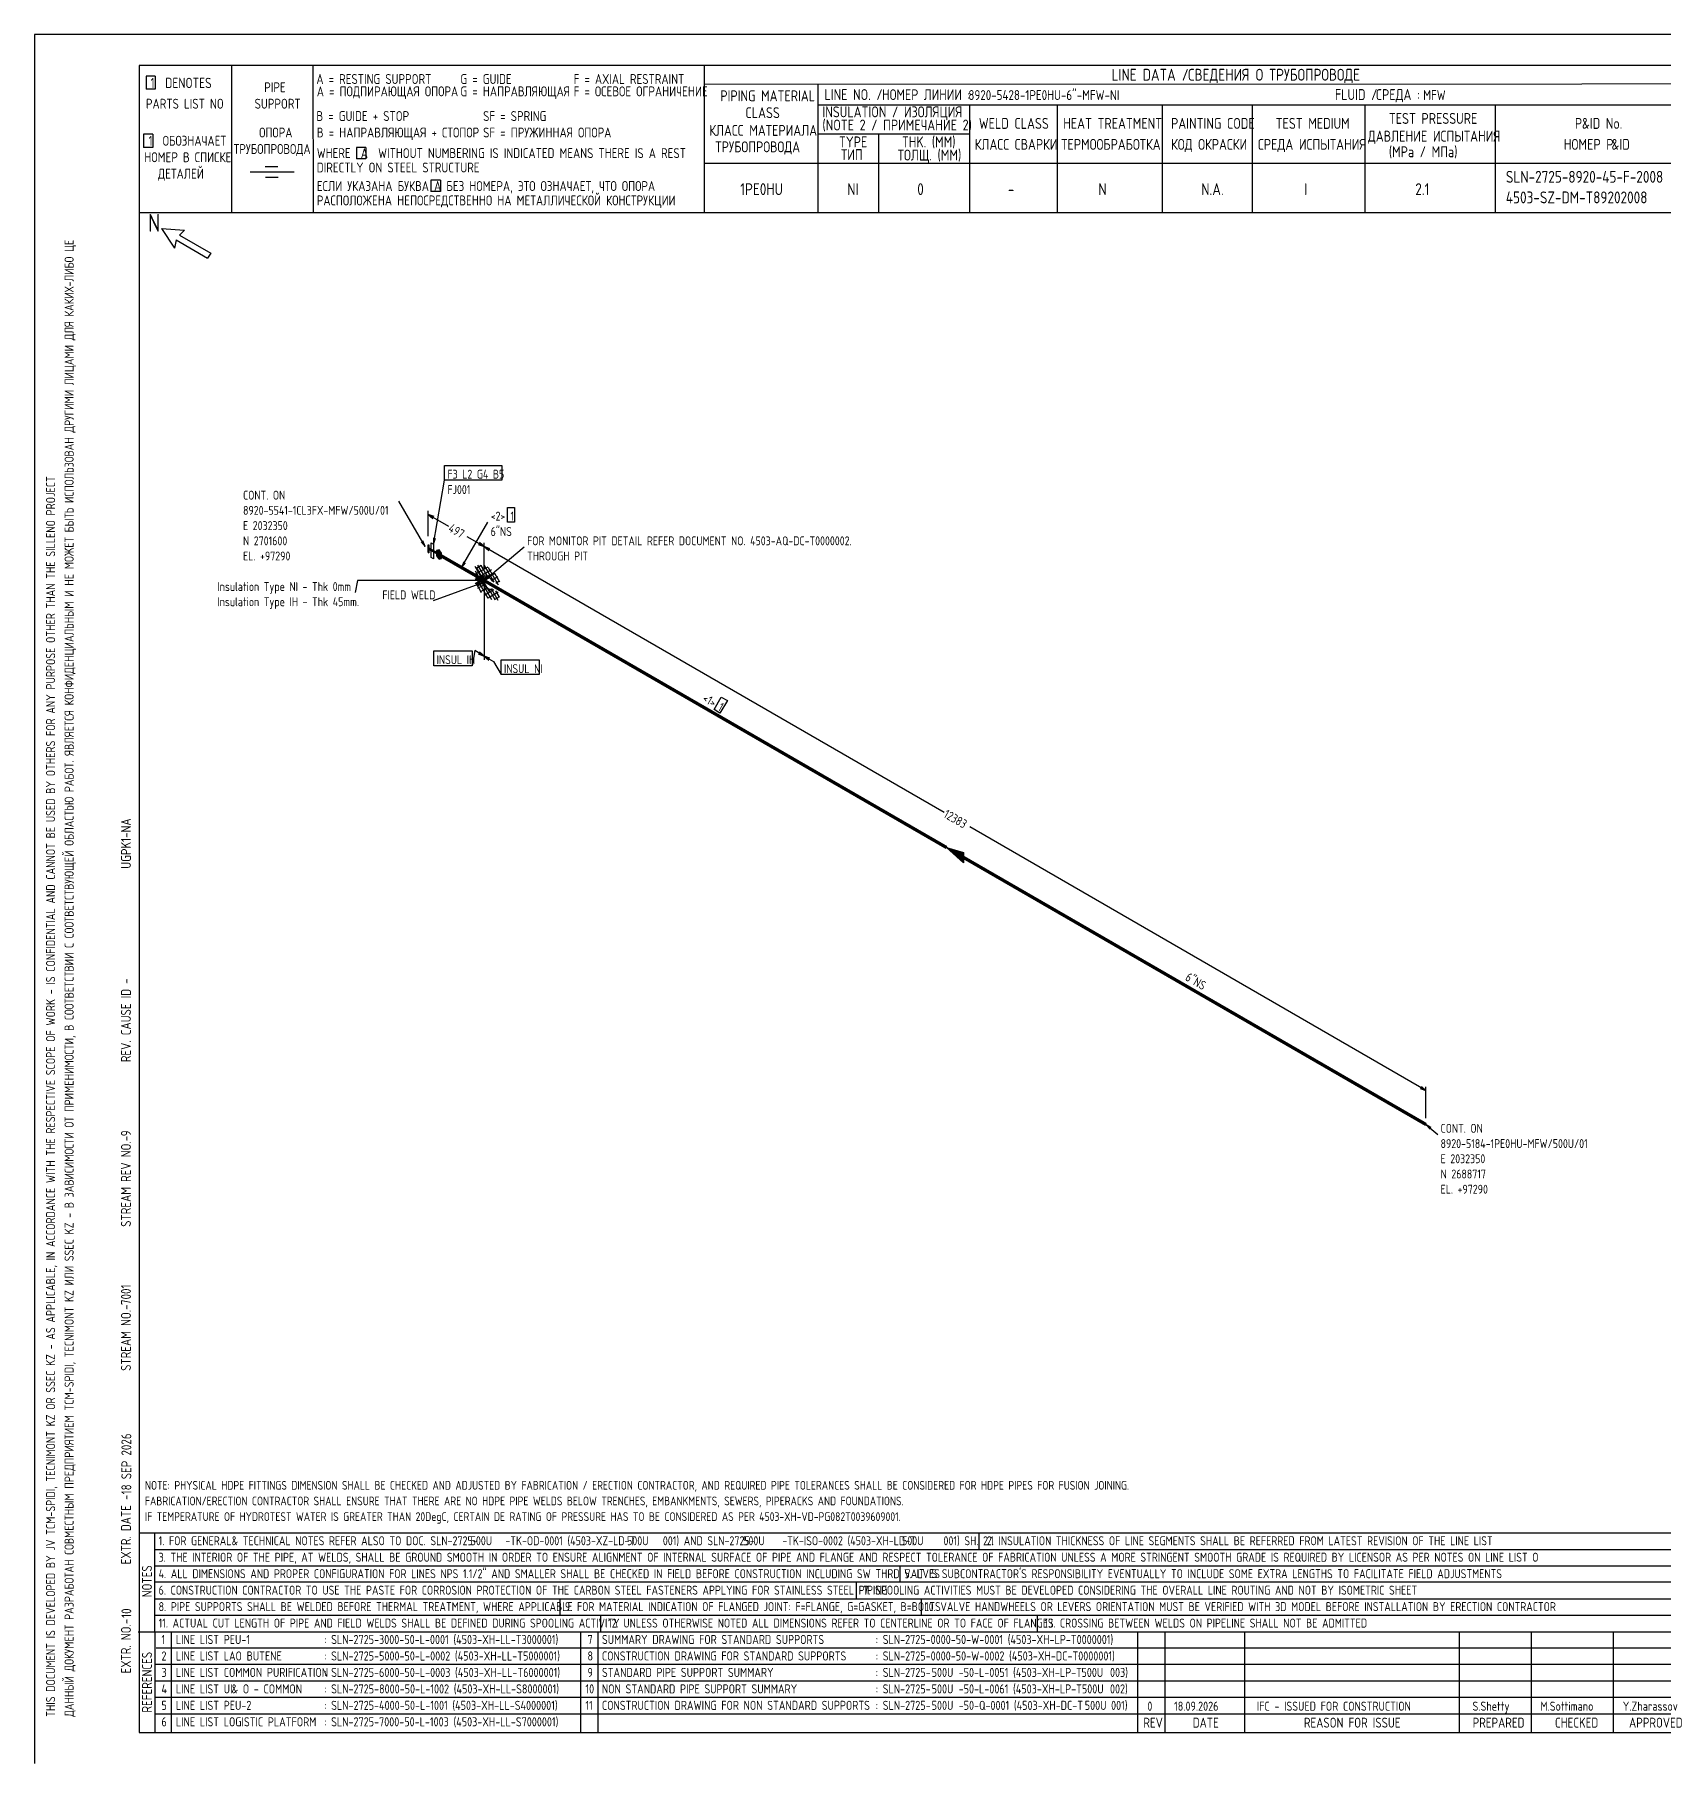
# Model space of a CAD drawing. Extents: x -1005 to 594, y -998 to 420.
# Drawn here: x 0 to 395.7, y 0 to 420 of the extents above; entities that cross this region are included whole.
import ezdxf

# ---------------------------------------------------------------- set-up
doc = ezdxf.new("R2010")
doc.units = 0
doc.styles.add('TTFN17', font='GOST type A')

msp = doc.modelspace()

# ---------------------------------------------------------------- linework, layer by layer
at = {"layer": 'GT_1', "flags": 128}
for points in [[(0, 420), (0, 0)], [(594, 420), (0, 420)], [(589.1, 412.5), (25.4, 412.5)], [(25.4, 412.5), (25.4, 7.5)], [(47.8, 412.5), (47.8, 376.7)], [(67.6, 412.5), (67.7, 376.7)], [(162.7, 412.5), (162.7, 376.7)], [(29.3, 409.9), (27.1, 409.9)], [(27.1, 409.9), (27.1, 406.7)], [(29.3, 409.9), (29.3, 406.7)], [(589.1, 408), (162.7, 407.9)], [(190.3, 407.8), (190.3, 376.7)], [(29.3, 406.7), (27.1, 406.7)], [(190.3, 402.9), (402.7, 402.9)], [(227.1, 402.9), (227.1, 376.7)], [(248.4, 402.9), (248.4, 376.8)], [(273.9, 402.9), (273.9, 376.7)], [(295.8, 402.9), (295.8, 376.7)], [(323.2, 402.9), (323.2, 376.7)], [(354.8, 402.9), (354.8, 376.8)], [(28.7, 395.8), (26.5, 395.8)], [(26.5, 395.8), (26.5, 392.6)], [(28.7, 395.8), (28.7, 392.6)], [(227.1, 395.8), (190.3, 395.8)], [(205, 395.8), (205, 376.7)], [(28.7, 392.6), (26.5, 392.6)], [(80.5, 392.6), (78.2, 392.6)], [(78.2, 392.6), (78.2, 389.8)], [(80.5, 392.6), (80.5, 389.8)], [(63.1, 386.6), (52.4, 386.6)], [(59.1, 387.9), (56, 387.9)], [(80.5, 389.8), (78.2, 389.8)], [(230.2, 388.7), (162.7, 388.7)], [(402.7, 388.7), (226.9, 388.7)], [(59.2, 385.3), (56.1, 385.3)], [(98.6, 384.6), (96.3, 384.6)], [(96.3, 384.6), (96.3, 381.9)], [(98.6, 384.6), (98.6, 381.9)], [(98.6, 381.9), (96.3, 381.9)], [(402.7, 376.7), (25.4, 376.7)], [(30.8, 372.9), (34, 368.1)], [(30.8, 372.9), (36.4, 372.5)], [(34.4, 370.1), (34, 368.1)], [(34.4, 370.1), (42, 365.7)], [(36.4, 372.5), (35.2, 371.3)], [(35.2, 371.3), (42.8, 366.9)], [(42.8, 366.9), (42, 365.7)], [(99.6, 315.35), (113.55, 315.35), (113.55, 311.75), (99.6, 311.75), (99.6, 315.35)], [(96.9, 296.23), (99.6, 311.75)], [(94.88, 295.62), (88.5, 306.65)], [(95.62, 298.18), (95.62, 304.32)], [(97.05, 302.9), (95.62, 303.43), (96.75, 302.45)], [(95.62, 303.43), (100.58, 300.57)], [(114.9, 305.07), (116.62, 305.07), (116.62, 301.55), (114.9, 301.55), (114.9, 305.07)], [(103.72, 290.52), (110.1, 301.55)], [(93.9, 296.75), (94.88, 295.62), (94.35, 297.05)], [(95.62, 294.2), (95.78, 294.12), (95.62, 296.07), (95.78, 296), (95.62, 294.2), (95.62, 296.07)], [(95.62, 295.4), (98.25, 293.9)], [(95.62, 295.18), (98.25, 293.68)], [(98.25, 293.52), (95.62, 295.02)], [(95.78, 296), (95.78, 294.12)], [(96.9, 294.43), (96.9, 292.62), (96.38, 292.93), (96.38, 296.52), (96.9, 296.23), (96.9, 294.43)], [(96.9, 297.73), (96.9, 296.23), (97.42, 297.65)], [(97.65, 293.38), (98.25, 292.55), (98.85, 292.7), (98.85, 293.98), (98.25, 294.8), (97.65, 294.65), (97.65, 293.38)], [(97.65, 294.6), (98.4, 294.6)], [(97.65, 294.4), (98.54, 294.4)], [(97.65, 294.2), (98.69, 294.2)], [(97.65, 294), (98.83, 294)], [(109.2, 295.62), (105.08, 298.02)], [(107.78, 296.15), (109.2, 295.62), (108.08, 296.6)], [(109.2, 290.38), (109.2, 296.52)], [(109.2, 290.38), (109.2, 296.52)], [(110.62, 295.1), (109.2, 295.62), (110.33, 294.65)], [(109.2, 295.62), (220.95, 231.12)], [(109.2, 287.38), (118.95, 295.55)], [(97.65, 293.8), (98.85, 293.8)], [(97.65, 293.6), (98.85, 293.6)], [(97.65, 293.4), (98.85, 293.4)], [(97.78, 293.2), (98.85, 293.2)], [(97.92, 293), (98.85, 293)], [(98.07, 292.8), (98.85, 292.8)], [(104.25, 291.95), (103.72, 290.52), (104.7, 291.65)], [(110.1, 290.6), (106.88, 288.8)], [(110.62, 284.45), (107.03, 290.75)], [(111, 289.93), (107.03, 287.6)], [(108.53, 291.05), (107.25, 290.3)], [(107.4, 290.38), (108.83, 287.9)], [(107.62, 291.12), (109.2, 288.43)], [(108.45, 291.05), (109.95, 288.43)], [(109.2, 290.98), (111.53, 286.93)], [(110.17, 290.52), (112.65, 286.32)], [(109.2, 287.38), (78.45, 287.38), (77.92, 284.45)], [(108.83, 286.77), (96.83, 282.43)], [(106.88, 288.73), (110.1, 283.1)], [(107.03, 289.7), (111, 282.73)], [(110.62, 288.65), (107.03, 286.55)], [(107.25, 286.7), (108.53, 284.45)], [(107.55, 286.02), (108.83, 286.77), (107.33, 286.55)], [(108.83, 287.45), (107.4, 286.48)], [(109.2, 286.32), (107.62, 285.43)], [(107.7, 287.15), (109.2, 287.38), (107.7, 287.6)], [(109.2, 286.55), (108.45, 286.93), (108.08, 287.98), (108.45, 288.65), (109.2, 288.2), (109.58, 287.15), (109.2, 286.55)], [(108.09, 288), (109.27, 288)], [(108.14, 287.8), (109.34, 287.8)], [(108.2, 288.2), (109.2, 288.2)], [(108.21, 287.6), (109.41, 287.6)], [(108.28, 287.4), (109.49, 287.4)], [(108.31, 288.4), (108.87, 288.4)], [(108.35, 287.2), (109.56, 287.2)], [(108.42, 287), (109.48, 287)], [(108.7, 286.8), (109.36, 286.8)], [(111.15, 285.35), (111.15, 285.35), (110.85, 285.2), (110.47, 285.2), (110.1, 285.43), (109.72, 285.73), (109.42, 286.1), (109.05, 286.62), (108.9, 287.15), (108.83, 287.6), (108.9, 288.05), (109.05, 288.35), (109.42, 288.5), (109.72, 288.5), (110.1, 288.35), (110.47, 288.12), (110.85, 287.68), (111.22, 287.15)], [(110.17, 288.5), (109.2, 287.38), (110.47, 288.12)], [(109.2, 285.88), (109.2, 268.1)], [(109.2, 285.88), (109.2, 268.1)], [(111.83, 289.1), (110.33, 288.2)], [(112.58, 288.27), (111, 287.38)], [(111.75, 289.18), (112.95, 287.07)], [(112.88, 287.23), (112.05, 286.62)], [(109.95, 285.43), (108.45, 284.68)], [(111.53, 285.12), (109.2, 283.77)], [(112.65, 284.52), (110.17, 283.1)], [(110.4, 285.2), (111.83, 282.73)], [(111, 285.27), (112.58, 282.57)], [(112.95, 283.4), (111.67, 282.65)], [(111.97, 284.9), (112.88, 283.32)], [(96.97, 270.27), (106.28, 270.27), (106.28, 266.68), (96.97, 266.68), (96.97, 270.27)], [(106.95, 270.35), (106.28, 266.68)], [(109.2, 269), (106.95, 270.35)], [(107.78, 269.52), (109.2, 269), (108.08, 269.98)], [(110.62, 268.48), (109.2, 269), (110.33, 268.02)], [(109.2, 269), (111.45, 267.73)], [(111.45, 267.73), (113.33, 264.5)], [(113.33, 268.1), (122.62, 268.1), (122.62, 264.5), (113.33, 264.5), (113.33, 268.1)], [(166.8, 259.02), (168.3, 258.2), (166.5, 255.12), (165.07, 256.02), (166.8, 259.02)], [(338.02, 163.47), (227.18, 227.53)], [(225.68, 220.1), (225.68, 218.75), (221.55, 222.5), (225.68, 221.3), (225.68, 218.9), (221.93, 222.28), (225.68, 221.22), (225.68, 219.12), (222.38, 222.05), (225.68, 221), (225.68, 219.28), (222.75, 221.75), (225.68, 220.85), (225.68, 219.43), (223.12, 221.6), (225.68, 220.7), (225.68, 219.57), (223.57, 221.3), (225.68, 220.55), (225.68, 219.8), (223.88, 221.15), (225.68, 220.32), (225.68, 219.95), (224.32, 220.85), (225.68, 220.18), (225.68, 220.1), (221.55, 222.5)], [(336.6, 164), (338.02, 163.47), (336.9, 164.45)], [(338.02, 156.72), (338.02, 164.38)], [(339.3, 154.47), (338.02, 155.22), (339, 154.1)], [(338.02, 155.22), (340.88, 152.82)], [(25.3, 56), (402.7, 56)], [(29.1, 56), (29.2, 7.5)], [(229.4, 56), (229.4, 52)], [(29.1, 52), (402.7, 52)], [(29.1, 48), (402.7, 48)], [(210.2, 48), (210.2, 44)], [(402.7, 44), (29.1, 44)], [(199.6, 44), (199.6, 40)], [(29.2, 40), (402.7, 40)], [(127.6, 40), (127.6, 36)], [(215.4, 40), (215.4, 36)], [(29.1, 36), (402.7, 36)], [(137.5, 36), (137.5, 32)], [(243.6, 36), (243.6, 32)], [(25.2, 32), (402.7, 32)], [(33.2, 32), (33.2, 7.6)], [(132.6, 32), (132.6, 7.6)], [(136.8, 32), (136.8, 7.6)], [(267.9, 32), (267.9, 7.5)], [(274.6, 32), (274.6, 7.5)], [(293.9, 32), (293.9, 7.5)], [(346.1, 32), (346.1, 7.5)], [(363.6, 32), (363.6, 7.5)], [(383.5, 32), (383.5, 7.5)], [(402.7, 28), (29.5, 28)], [(402.7, 24), (29.1, 24)], [(402.7, 20), (29.1, 20)], [(402.7, 16), (29.1, 16)], [(402.7, 12), (29.2, 12)], [(25.4, 7.5), (589.1, 7.5)], [(0, 0), (0, 0)]]:
    msp.add_lwpolyline(points, dxfattribs=at)
at = {"layer": 'GT_1', "const_width": 0.8, "flags": 128}
for points in [[(109.2, 287.38), (98.25, 293.68)], [(221.55, 222.5), (109.2, 287.38)], [(338.02, 155.22), (225.68, 220.1)]]:
    msp.add_lwpolyline(points, dxfattribs=at)

# ---------------------------------------------------------------- texts
at = {"layer": 'GT_1', "style": 'TTFN17'}
for s, height, p in [('LINE DATA /', 2.8875, (261.63, 408.8)), ('СВЕДЕНИЯ О ТРУБОПРОВОДЕ', 2.8875, (280.23, 408.8)), (' 1  DENOTES', 2.5025, (26.88, 407)), (' PIPE', 2.406, (54.56, 406)), ('A = RESTING SUPPORT', 2.4062, (68.46, 408)), ('A = ПОДПИРАЮЩАЯ ОПОРА', 2.4062, (68.56, 405)), ('G = GUIDE', 2.406, (103.46, 408)), ('G = НАПРАВЛЯЮЩАЯ', 2.4062, (103.46, 405)), ('F = AXIAL RESTRAINT', 2.4062, (130.96, 408)), ('F = ОСЕВОЕ ОГРАНИЧЕНИЕ', 2.4062, (130.96, 405)), ('PARTS LIST NO', 2.4062, (27.06, 402)), ('SUPPORT', 2.406, (53.46, 402)), ('PIPING MATERIAL', 2.6469, (166.6, 403.8)), ('LINE NO. /', 2.647, (191.9, 404.1)), ('НОМЕР ЛИНИИ :', 2.5987, (205.89, 404.1)), ('8920-5428-1PE0HU-6"-MFW-NI', 2.4062, (226.86, 404.1)), ('FLUID /', 2.647, (315.9, 404.1)), ('СРЕДА :', 2.647, (325.9, 404.1)), ('MFW', 2.406, (337.36, 404.1)), ('B = GUIDE + STOP', 2.4062, (68.46, 399)), ('SF = SPRING', 2.4062, (108.96, 399)), ('CLASS', 2.647, (172.7, 399.7)), ('(NOTE 2 / ПРИМЕЧАНИЕ 2)', 2.6469, (191.4, 396.7)), ('INSULATION / ИЗОЛЯЦИЯ', 2.6469, (191.4, 399.9)), ('WELD CLASS', 2.647, (229.4, 397.1)), ('HEAT TREATMENT', 2.6469, (249.9, 397.1)), ('PAINTING CODE', 2.6469, (276.1, 397.1)), ('TEST MEDIUM', 2.6469, (301.5, 397.1)), ('TEST PRESSURE', 2.6469, (329, 398.3)), ('P', 2.65, (374.2, 397.1)), ('&ID No.', 2.647, (375.91, 397.1)), (' 1  ОБОЗНАЧАЕТ', 2.4062, (26.46, 393)), ('ОПОРА', 2.406, (54.56, 395)), ('B = НАПРАВЛЯЮЩАЯ + СТОПОР', 2.4062, (68.56, 395)), ('SF = ПРУЖИННАЯ ОПОРА', 2.4062, (108.96, 395)), ('КЛАСС МАТЕРИАЛА', 2.6469, (163.9, 395.4)), ('TYPE', 2.647, (195.4, 392.6)), ('THK. (MM)', 2.647, (210.7, 392.6)), ('ДАВЛЕНИЕ ИСПЫТАНИЯ', 2.6469, (323.9, 394)), ('НОМЕР В СПИСКЕ', 2.4062, (26.66, 389)), ('ТРУБОПРОВОДА', 2.4062, (48.36, 391)), ('WHERE  A  WITHOUT NUMBERING IS INDICATED MEANS THERE IS A REST', 2.4062, (68.56, 390)), ('ТРУБОПРОВОДА', 2.6469, (165.4, 391.4)), ('ТИП', 2.647, (195.9, 389.5)), ('ТОЛЩ. (ММ)', 2.647, (209.7, 389.4)), ('КЛАСС СВАРКИ', 2.6469, (228.4, 392)), ('ТЕРМООБРАБОТКА', 2.6469, (249.4, 392)), ('КОД ОКРАСКИ', 2.6469, (276.1, 392)), ('СРЕДА ИСПЫТАНИЯ', 2.6469, (297.2, 392)), ('(MPa / МПа)', 2.6469, (329, 390.2)), ('НОМЕР P', 2.647, (371.5, 392)), ('&ID', 2.647, (383.1, 392)), ('ДЕТАЛЕЙ', 2.406, (29.96, 385)), ('DIRECTLY ON STEEL STRUCTURE', 2.4062, (68.56, 386.5)), ('SLN-2725-8920-45-F-2008', 2.8875, (357.43, 384)), ('ЕСЛИ УКАЗАНА БУКВА A БЕЗ НОМЕРА, ЭТО ОЗНАЧАЕТ, ЧТО ОПОРА', 2.4062, (68.56, 382)), ('1PE0HU', 2.888, (171.43, 381)), ('NI', 2.888, (197.43, 381)), ('0', 2.89, (214.43, 381)), ('-', 2.89, (236.43, 381)), ('N', 2.89, (258.43, 381)), ('N.A.', 2.888, (283.43, 381)), ('I', 2.89, (308.43, 381)), ('2.1', 2.888, (335.43, 381)), ('РАСПОЛОЖЕНА НЕПОСРЕДСТВЕННО НА МЕТАЛЛИЧЕСКОЙ КОНСТРУКЦИИ', 2.4062, (68.56, 378.5)), ('4503-SZ-DM-T89202008', 2.8875, (357.43, 379)), ('N', 4.33, (27.55, 372.1)), ('F3 L2 G4 B5', 2.1656, (100.3, 312.12)), ('CONT. ON', 2.166, (50.64, 307.02)), ('FJ001', 2.166, (100.3, 308.38)), ('8920-5541-1CL3FX-MFW/500U/01', 2.1656, (50.64, 303.33)), ('<2>', 2.166, (110.8, 301.93)), ('1', 2.17, (115.62, 301.93)), ('E 2032350', 2.166, (50.64, 299.63)), ('6"NS', 2.166, (110.8, 298.18)), ('N 2701600', 2.166, (50.64, 295.93)), ('EL. +97290', 2.166, (50.64, 292.24)), ('THROUGH PIT', 2.1656, (119.65, 292.23)), ('FOR MONITOR PIT DETAIL REFER DOCUMENT NO. 4503-AQ-DC-T0000002.', 2.1656, (119.65, 295.93)), ('Insulation Type NI - Thk 0mm', 2.1656, (44.42, 284.82)), ('Insulation Type IH - Thk 45mm.', 2.1656, (44.42, 281.13)), ('FIELD WELD', 2.166, (84.48, 282.8)), ('INSUL IH', 2.166, (97.67, 267.05)), ('INSUL NI', 2.166, (114.03, 264.88)), ('CONT. ON', 2.166, (341.57, 153.2)), ('8920-5184-1PE0HU-MFW/500U/01', 2.1656, (341.57, 149.5)), ('E 2032350', 2.166, (341.57, 145.81)), ('N 2688717', 2.166, (341.57, 142.11)), ('EL. +97290', 2.166, (341.57, 138.41)), ('NOTE: PHYSICAL HDPE FITTINGS DIMENSION SHALL BE CHECKED AND ADJUSTED BY FABRICATION / ERECTION CONTRACTOR, AND REQUIRED PIPE TOLERANCES SHALL BE CONSIDERED FOR HDPE PIPES FOR FUSION JOINING.', 2.1175, (26.82, 66.5)), ('FABRICATION/ERECTION CONTRACTOR SHALL ENSURE THAT THERE ARE NO HDPE PIPE WELDS BELOW TRENCHES, EMBANKMENTS, SEWERS, PIPERACKS AND FOUNDATIONS.', 2.1175, (26.82, 62.7)), ('IF TEMPERATURE OF HYDROTEST WATER IS GREATER THAN 20DegC, CERTAIN DE RATING OF PRESSURE HAS TO BE CONSIDERED AS PER 4503-XH-VD-PG082T0039609001.', 2.1175, (26.82, 58.9)), ('1. FOR GENERAL', 2.1849, (30.13, 53)), ('& TECHNICAL NOTES REFER ALSO TO DOC. SLN-2725-      -TK-OD-0001 (4503-XZ-LD-T      001) AND SLN-2725-      -TK-ISO-0002 (4503-XH-LD-T      001) SH. 2.1', 2.18487, (47.87, 53)), ('500U', 2.185, (105.93, 53)), ('500U', 2.185, (143.93, 53)), ('500U', 2.185, (172.13, 53)), ('500U', 2.185, (210.73, 53)), ('2. INSULATION THICKNESS OF LINE SEGMENTS SHALL BE REFERRED FROM LATEST REVISION OF THE LINE LIST', 2.1849, (231.33, 53)), ('3. THE INTERIOR OF THE PIPE, AT WELDS, SHALL BE GROUND SMOOTH IN ORDER TO ENSURE ALIGNMENT OF INTERNAL SURFACE OF PIPE AND FLANGE AND RESPECT TOLERANCE OF FABRICATION UNLESS A MORE STRINGENT SMOOTH GRADE IS REQUIRED BY LICENSOR AS PER NOTES ON LINE LIST O', 2.18487, (30.13, 49)), ('4. ALL DIMENSIONS AND PROPER CONFIGURATION FOR LINES NPS 1.1/2" AND SMALLER SHALL BE CHECKED IN FIELD BEFORE CONSTRUCTION INCLUDING SW THRD VALVES', 2.18487, (30.13, 45)), ("5. IT IS SUBCONTRACTOR'S RESPONSIBILITY EVENTUALLY TO INCLUDE SOME EXTRA LENGTHS TO FACILITATE FIELD ADJUSTMENTS", 2.18487, (211.33, 45)), ('6. CONSTRUCTION CONTRACTOR TO USE THE PASTE FOR CORROSION PROTECTION OF THE CARBON STEEL FASTENERS APPLYING FOR STAINLESS STEEL PIPING', 2.18487, (30.13, 41)), ('7. SPOOLING ACTIVITIES MUST BE DEVELOPED CONSIDERING THE OVERALL LINE ROUTING AND NOT BY ISOMETRIC SHEET', 2.18487, (201.33, 41)), ('8. PIPE SUPPORTS SHALL BE WELDED BEFORE THERMAL TREATMENT, WHERE APPLICABLE', 2.1849, (30.13, 37)), ('9. FOR MATERIAL INDICATION OF FLANGED JOINT: F=FLANGE, G=GASKET, B=BOLTS', 2.1849, (128.83, 37)), ('10. VALVE HANDWHEELS OR LEVERS ORIENTATION MUST BE VERIFIED WITH 3D MODEL BEFORE INSTALLATION BY ERECTION CONTRACTOR', 2.18487, (216.33, 37)), ('11. ACTUAL CUT LENGTH OF PIPE AND FIELD WELDS SHALL BE DEFINED DURING SPOOLING ACTIVITY', 2.1849, (30.13, 33)), ('12. UNLESS OTHERWISE NOTED ALL DIMENSIONS REFER TO CENTERLINE OR TO FACE OF FLANGES', 2.1849, (139.33, 33)), ('13. CROSSING BETWEEN WELDS ON PIPELINE SHALL NOT BE ADMITTED', 2.1849, (245.33, 33)), ('1', 2.21, (30.83, 29)), ('LINE LIST PEU-1', 2.2138, (34.33, 29)), (': SLN-2725-3000-50-L-0001 (4503-XH-LL-T3000001)', 2.2138, (70.33, 29)), ('7', 2.21, (134.33, 29)), ('SUMMARY DRAWING FOR STANDARD SUPPORTS', 2.2138, (137.83, 29)), (': SLN-2725-0000-50-W-0001 (4503-XH-LP-T0000001)', 2.2138, (204.33, 29)), ('2', 2.21, (30.83, 25)), ('LINE LIST LAO BUTENE', 2.2138, (34.33, 25)), (': SLN-2725-5000-50-L-0002 (4503-XH-LL-T5000001)', 2.2138, (70.33, 25)), ('8', 2.21, (134.33, 25)), ('CONSTRUCTION DRAWING FOR STANDARD SUPPORTS', 2.2138, (137.83, 25)), (': SLN-2725-0000-50-W-0002 (4503-XH-DC-T0000001)', 2.2138, (204.33, 25)), ('3', 2.21, (30.83, 21)), ('LINE LIST COMMON PURIFICATION', 2.2138, (34.33, 21)), (': SLN-2725-6000-50-L-0003 (4503-XH-LL-T6000001)', 2.2138, (70.33, 21)), ('9', 2.21, (134.33, 21)), ('STANDARD PIPE SUPPORT SUMMARY', 2.2138, (137.83, 21)), (': SLN-2725-      -50-L-0051 (4503-XH-LP-T      003)', 2.2138, (204.33, 21)), ('500U', 2.214, (217.93, 21)), ('500U', 2.214, (254.33, 21)), ('4', 2.21, (30.83, 17)), ('LINE LIST UI', 2.2138, (34.33, 17)), ('& O - COMMON', 2.2138, (47.85, 17)), (': SLN-2725-8000-50-L-1002 (4503-XH-LL-S8000001)', 2.2138, (70.33, 17)), ('10', 2.214, (133.83, 17)), ('NON STANDARD PIPE SUPPORT SUMMARY', 2.2138, (137.83, 17)), (': SLN-2725-      -50-L-0061 (4503-XH-LP-T      002)', 2.2138, (204.33, 17)), ('500U', 2.214, (217.93, 17)), ('500U', 2.214, (254.43, 17)), ('5', 2.21, (30.83, 13)), ('LINE LIST PEU-2', 2.2138, (34.33, 13)), (': SLN-2725-4000-50-L-1001 (4503-XH-LL-S4000001)', 2.2138, (70.33, 13)), ('11', 2.214, (133.83, 13)), ('CONSTRUCTION DRAWING FOR NON STANDARD SUPPORTS', 2.2138, (137.83, 13)), (': SLN-2725-      -50-Q-0001 (4503-XH-DC-T      001)', 2.2138, (204.33, 13)), ('500U', 2.214, (217.93, 13)), ('500U', 2.214, (255.13, 13)), ('0', 2.21, (270.33, 12.8)), ('18.09.2026', 2.214, (276.83, 12.8)), ('IFC - ISSUED FOR CONSTRUCTION', 2.2138, (296.93, 12.8)), ('S.Shetty', 2.214, (349.33, 12.8)), ('M.Sottimano', 2.2138, (365.83, 12.8)), ('Y.Zharassov', 2.2138, (385.83, 12.8)), ('6', 2.21, (30.83, 9)), ('LINE LIST LOGISTIC PLATFORM', 2.2138, (34.33, 9)), (': SLN-2725-7000-50-L-1003 (4503-XH-LL-S7000001)', 2.2138, (70.33, 9)), ('REV', 2.406, (269.36, 8.7)), ('DATE', 2.406, (281.36, 8.7)), ('REASON FOR ISSUE', 2.4062, (308.36, 8.7)), ('PREPARED', 2.406, (349.36, 8.7)), ('CHECKED', 2.406, (369.36, 8.7)), ('APPROVED', 2.406, (387.36, 8.7))]:
    msp.add_text(s, height=height, dxfattribs=at).set_placement(p)
for s, height, rotation, p in [('ДАННЫЙ ДОКУМЕНТ РАЗРАБОТАН СОВМЕСТНЫМ ПРЕДПРИЯТИЕМ TCM-SPIDI, TECNIMONT KZ ИЛИ SSEC KZ - В ЗАВИСИМОСТИ ОТ ПРИМЕНИМОСТИ, В СООТВЕТСТВИИ С СООТВЕТСТВУЮЩЕЙ ОБЛАСТЬЮ РАБОТ. ЯВЛЯЕТСЯ КОНФИДЕНЦИАЛЬНЫМ И НЕ МОЖЕТ БЫТЬ ИСПОЛЬЗОВАН ДРУГИМИ ЛИЦАМИ ДЛЯ КАКИХ-ЛИБО ЦЕ', 2.21375, 90, (9.5, 11.33)), ('THIS DOCUMENT IS DEVELOPED BY JV TCM-SPIDI, TECNIMONT KZ OR SSEC KZ - AS APPLICABLE, IN ACCORDANCE WITH THE RESPECTIVE SCOPE OF WORK - IS CONFIDENTIAL AND CANNOT BE USED BY OTHERS FOR ANY PURPOSE OTHER THAN THE SILLENO PROJECT', 2.21375, 90, (5, 11.33)), ('497', 2.166, -30, (100.31, 299.44)), ('<1>', 2.166, -30, (162.04, 258.12)), ('1', 2.17, -30, (165.82, 255.94)), ('12383', 2.166, -30, (220.64, 229.97)), ('UGPK1-NA', 2.406, 90, (23.4, 217.36)), ('REV. CAUSE ID -', 2.4062, 90, (23.4, 170.36)), ('6"NS', 2.166, -30, (279.35, 190.37)), ('9', 2.41, 90, (23.4, 152.36)), ('STREAM REV NO.-', 2.4062, 90, (23.4, 130.36)), ('7001', 2.406, 90, (23.4, 111.36)), ('STREAM NO.-', 2.4062, 90, (23.4, 95.36)), ('18 SEP 2026', 2.4062, 90, (23.5, 65.36)), ('EXTR. DATE -', 2.4062, 90, (23.4, 48.36)), ('NOTES', 2.406, 90, (28.5, 40.36)), ('EXTR. NO.-', 2.406, 90, (23.4, 21.86)), ('10', 2.406, 90, (23.5, 35.36)), ('REFERENCES', 2.406, 90, (28.5, 12.36))]:
    msp.add_text(s, height=height, rotation=rotation, dxfattribs=at).set_placement(p)

doc.saveas('drawing.dxf')
